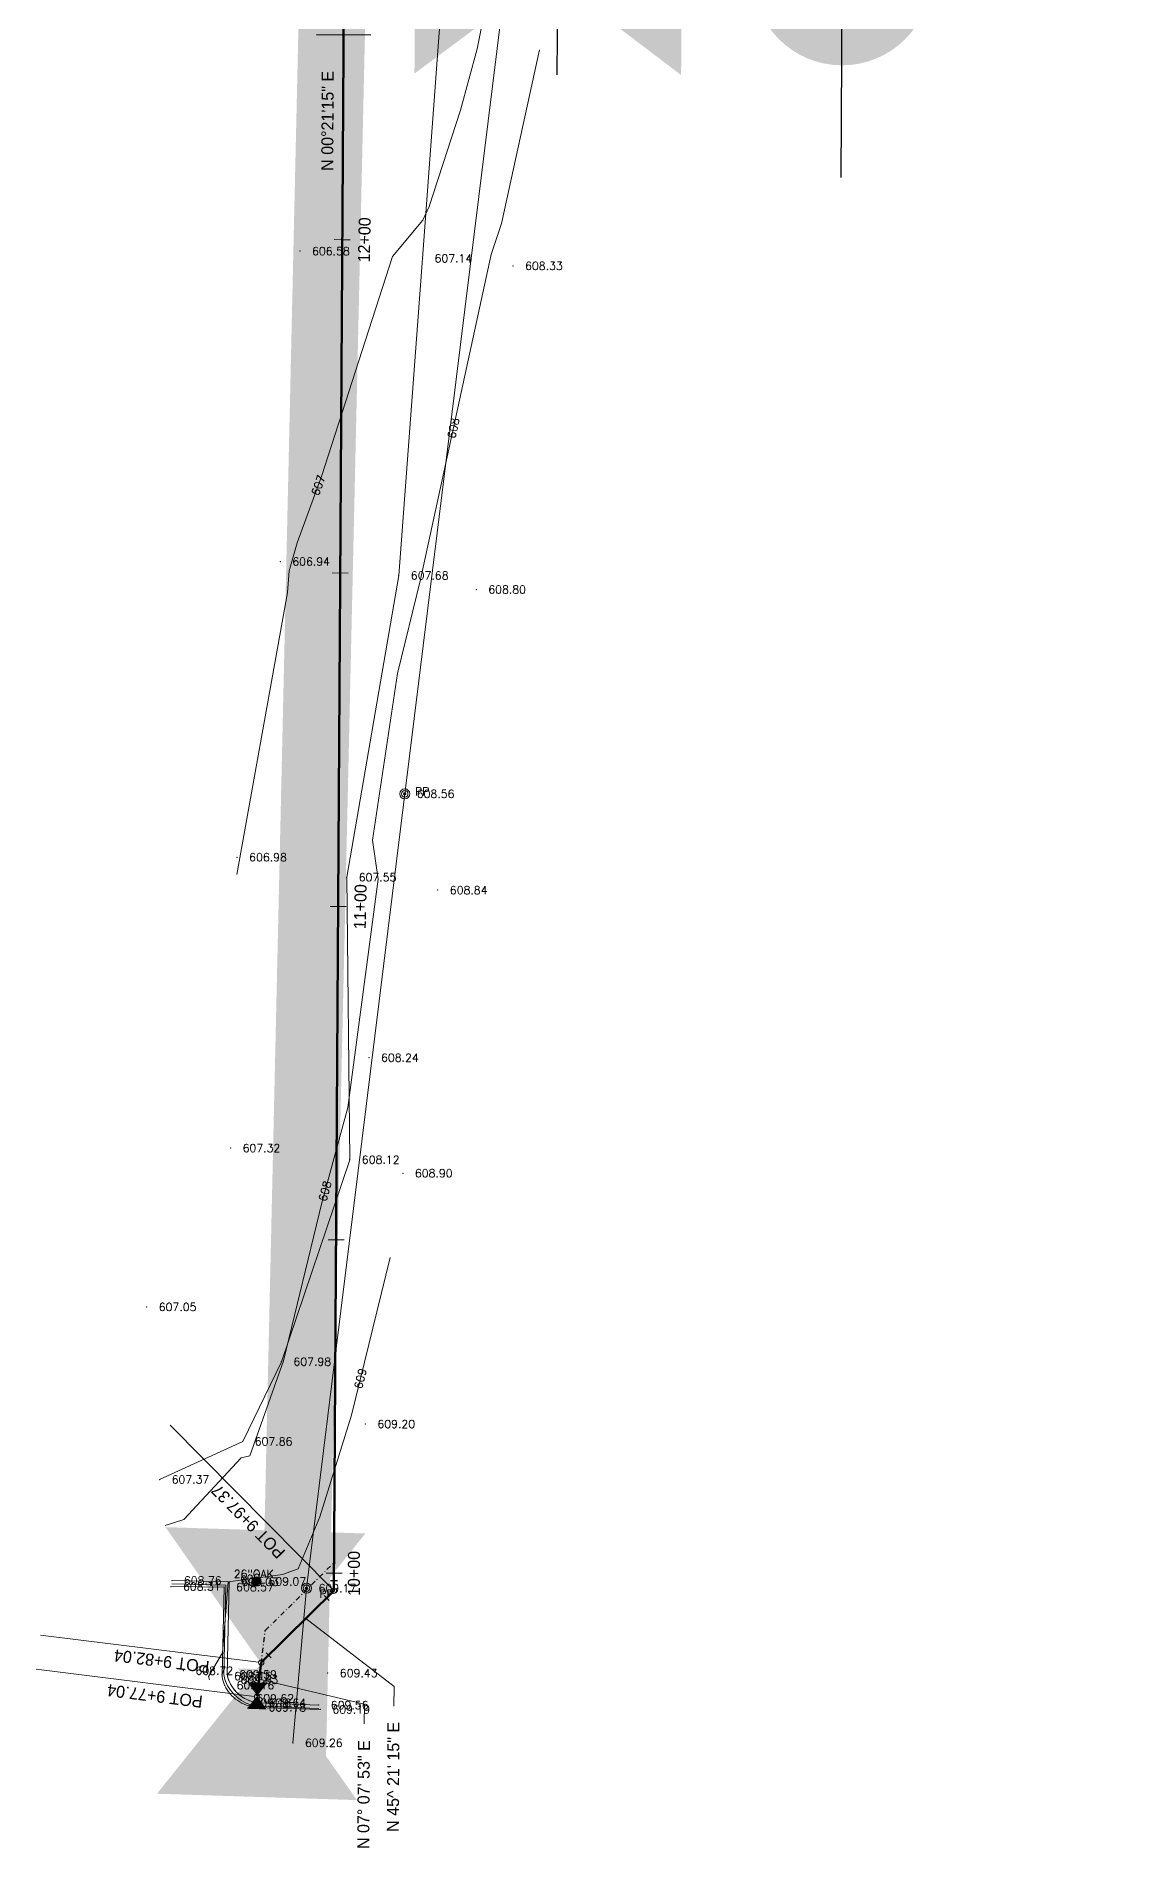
# Model space of a CAD drawing. Extents: x 2536931 to 2538613, y 7112513 to 7131087.
# Drawn here: x 2537937 to 2538101.7, y 7125740.3 to 7126012 of the extents above; entities that cross this region are included whole.
import ezdxf
from ezdxf.enums import TextEntityAlignment as Align

# ---------------------------------------------------------------- set-up
doc = ezdxf.new("R2010")
doc.units = 0
doc.header["$MEASUREMENT"] = 0
doc.linetypes.add('DGN Style 4', pattern=[1.524744, 0.762372, -0.381186, 0, -0.381186])
for name, color, linetype, lineweight in [('C-FIRE-HYDT-100SCALE', 7, 'Continuous', 30), ('C-FIRE-HYDT-200SCALE', 3, 'Continuous', 30), ('C-WATR-INST-100SCALE', 7, 'Continuous', 30), ('C-WATR-INST-200SCALE', 3, 'Continuous', 30), ('C-WATR-INST-20SCALE', 30, 'Continuous', 30), ('C-WATR-INST-40SCALE', 1, 'Continuous', 30), ('C-WATR-UGND', 4, 'Continuous', 53), ('D_ALIGN_WL_20_SCALE', 7, 'Continuous', 30), ('D_ALIGN_WL_CENTERLINE', 7, 'DGN Style 4', 30), ('D_ALIGN_WL_POT_20_SCALE', 7, 'Continuous', 0), ('distance', 54, 'Continuous', 0), ('PT', 7, 'Continuous', 0), ('PTELEV', 5, 'Continuous', 0), ('V-POWR-LABL', 8, 'Continuous', 0), ('V-POWR-OVHD', 8, 'OVERHEAD_ELECTRIC', 0), ('V-POWR-POLE', 8, 'Continuous', 0), ('V-ROAD-CURB-BACK', 8, 'Continuous', 0), ('V-ROAD-CURB-FACE', 54, 'Continuous', 0), ('V-SITE-VEGE', 8, 'Continuous', 0), ('V-SITE-VEGE-DESC', 8, 'Continuous', 0), ('V-TINN-BRKL', 100, 'Continuous', 0), ('V-TOPO-MINR', 8, 'Continuous', 0)]:
    doc.layers.add(name, color=color, linetype=linetype, lineweight=lineweight)
doc.styles.add('L90', font='simplex.shx', dxfattribs={"height": 0.0075})
doc.styles.add('PTXT', font='romans.shx')
doc.styles.add('ROMANS', font='romans.shx')
doc.styles.add('Style-BRIDGE', font='BRIDGE.shx')
doc.styles.add('Style-LEROY', font='LEROY.shx')
doc.styles.add('Style-romans', font='romans.shx')
doc.linetypes.add('OVERHEAD_ELECTRIC', pattern='A,0.25,-0.08,["OHE",Style-romans,S=0.05,R=0,X=-0.065,Y=-0.025],-0.08', length=0.41)

# ---------------------------------------------------------------- blocks, each defined once
blk = doc.blocks.new('PP')
at = {"linetype": 'Continuous', "lineweight": 0}
for radius in [0.0375, 0.0093]:
    blk.add_circle((0, 0), radius, dxfattribs=at)
blk.add_circle((0, 0), 0.0243)
blk = doc.blocks.new('TREE')
at = {"linetype": 'Continuous', "flags": 128}
blk.add_lwpolyline([(0.035, 0, 1), (-0.035, 0, 1), (0.035, 0)], format="xyb", dxfattribs=at)
for points in [[(0.035, 0.005), (-0.035, 0.005)], [(-0.035, 0), (0.035, 0)], [(-0.03, 0.015), (0.03, 0.015)], [(0.03, 0.01), (-0.03, 0.01)], [(-0.03, 0.01), (0.025, 0.01)], [(-0.03, 0.005), (0.025, 0.005)], [(0.025, 0.025), (-0.025, 0.025)], [(-0.02, 0.02), (0.02, 0.02)], [(0.015, 0.02), (-0.02, 0.02)], [(0.01, 0.025), (-0.01, 0.025)], [(-0.005, 0.03), (0.01, 0.03)], [(-0.03, -0.005), (0.03, -0.005)], [(-0.03, -0.005), (0.03, -0.005)], [(-0.03, -0.01), (0.025, -0.01)], [(0.02, -0.015), (-0.025, -0.015)], [(0.03, -0.015), (-0.025, -0.015)], [(0.015, -0.02), (-0.02, -0.02)], [(-0.015, -0.025), (0.015, -0.025)], [(-0.01, -0.025), (0.005, -0.025)], [(-0.005, -0.03), (0.005, -0.03)]]:
    blk.add_lwpolyline(points, dxfattribs=at)
blk = doc.blocks.new('WVP40SC')
at = {"layer": 'C-WATR-INST-40SCALE', "extrusion": (0, 0, -1)}
blk.add_solid([(4, -3), (4, 3), (0, 0)], dxfattribs=at)
at = {"layer": 'C-WATR-INST-40SCALE'}
blk.add_solid([(0, 0), (4, -3), (4, 3)], dxfattribs=at)
blk = doc.blocks.new('WVP40SC_1')
at = {"layer": 'C-WATR-INST-20SCALE', "extrusion": (0, 0, -1)}
blk.add_solid([(4, -3), (4, 3), (0, 0)], dxfattribs=at)
at = {"layer": 'C-WATR-INST-20SCALE'}
blk.add_solid([(0, 0), (4, -3), (4, 3)], dxfattribs=at)
blk = doc.blocks.new('WVP40SC_2')
at = {"layer": 'C-WATR-INST-200SCALE', "extrusion": (0, 0, -1)}
blk.add_solid([(4, -3), (4, 3), (0, 0)], dxfattribs=at)
at = {"layer": 'C-WATR-INST-200SCALE'}
blk.add_solid([(0, 0), (4, -3), (4, 3)], dxfattribs=at)
blk = doc.blocks.new('*U43')
at = {"layer": 'C-WATR-INST-200SCALE'}
for p, q in [((6.73, 9.23), (-1.41, 9.31)), ((2.66, 9.27), (2.5, -9.27)), ((-6.66, 4.15), (-6.73, -3.99)), ((6.56, -9.31), (-1.57, -9.24))]:
    blk.add_line(p, q, dxfattribs=at)
blk = doc.blocks.new('FHP40SC_2')
at = {"layer": 'C-FIRE-HYDT-200SCALE'}
h = blk.add_hatch(color=256, dxfattribs=at)
edge = h.paths.add_edge_path()
edge.add_arc((0, 0), 2.679, 0.0002, 360.0002)
for p, q in [((0, 6.04), (0, 0)), ((-6.04, 0), (6.04, 0))]:
    blk.add_line(p, q, dxfattribs=at)
blk = doc.blocks.new('WVP40SC_4')
at = {"layer": 'C-WATR-INST-200SCALE', "extrusion": (0, 0, -1)}
blk.add_solid([(4, -3), (4, 3), (0, 0)], dxfattribs=at)
at = {"layer": 'C-WATR-INST-200SCALE'}
blk.add_solid([(0, 0), (4, -3), (4, 3)], dxfattribs=at)
blk = doc.blocks.new('*U44')
at = {"layer": 'C-WATR-INST-200SCALE'}
blk.add_line((51.02, -17.31), (-8.62, -3.07), dxfattribs=at)
at = {"layer": 'C-FIRE-HYDT-200SCALE', "xscale": 5.000000000000001, "yscale": 5.000000000000001, "zscale": 5.000000000000001, "rotation": 76.57136199598206}
blk.add_blockref('FHP40SC_2', (-21.65, 0.04), dxfattribs=at)
at = {"layer": 'C-WATR-INST-200SCALE', "xscale": 5, "yscale": 5, "zscale": 5.000000000000001, "rotation": 166.5915645900755}
blk.add_blockref('WVP40SC_4', (21.2, -10.18), dxfattribs=at)
blk = doc.blocks.new('*U42')
at = {"layer": 'C-WATR-INST-200SCALE'}
for name, p, rotation in [('*U44', (-3.22, 4.78), 12.87170734474856), ('*U43', (47.8, -0.72), 359.9528765346479)]:
    blk.add_blockref(name, p, dxfattribs=dict(at, rotation=rotation))
blk = doc.blocks.new('WVP40SC_7')
at = {"layer": 'C-WATR-INST-100SCALE', "extrusion": (0, 0, -1)}
blk.add_solid([(4, -3), (4, 3), (0, 0)], dxfattribs=at)
at = {"layer": 'C-WATR-INST-100SCALE'}
blk.add_solid([(0, 0), (4, -3), (4, 3)], dxfattribs=at)
blk = doc.blocks.new('FHP40SC_4')
at = {"layer": 'C-FIRE-HYDT-100SCALE'}
h = blk.add_hatch(color=256, dxfattribs=at)
edge = h.paths.add_edge_path()
edge.add_arc((0, 0), 2.68, 0.0002, 360.0002)
for p, q in [((0, 6.04), (0, 0)), ((-6.04, 0), (6.04, 0))]:
    blk.add_line(p, q, dxfattribs=at)

msp = doc.modelspace()

# ---------------------------------------------------------------- linework, layer by layer
at = {"layer": 'C-WATR-INST-20SCALE'}
for p, q in [((2537981.19, 7125780.37), (2537982.22, 7125780.37)), ((2537981.7, 7125780.37), (2537981.69, 7125778.83)), ((2537980.96, 7125777.38), (2537980.23, 7125778.11)), ((2537980.59, 7125777.74), (2537981.69, 7125778.83)), ((2537971.88, 7125769.14), (2537970.79, 7125768.06)), ((2537971.52, 7125769.51), (2537972.25, 7125768.77)), ((2537971.11, 7125766.46), (2537970.09, 7125766.59)), ((2537970.6, 7125766.52), (2537970.79, 7125768.06))]:
    msp.add_line(p, q, dxfattribs=at)
at = {"layer": 'C-WATR-UGND'}
for p in [(2537981.69, 7125778.83), (2537970.17, 7125763.09)]:
    msp.add_line(p, (2537970.79, 7125768.06), dxfattribs=at)
at = {"layer": 'C-WATR-UGND', "flags": 128}
msp.add_lwpolyline([(2537981.69, 7125778.83), (2537983.96, 7126145.02)], dxfattribs=at)
at = {"layer": 'D_ALIGN_WL_20_SCALE', "color": 2, "linetype": 'Continuous', "lineweight": 13}
for p, q in [((2537982.94, 7125981.45), (2537981.74, 7125981.46)), ((2537982.94, 7125981.45), (2537984.14, 7125981.45)), ((2537981.44, 7125931.47), (2537983.84, 7125931.45)), ((2537982.33, 7125881.45), (2537981.13, 7125881.46)), ((2537982.33, 7125881.45), (2537983.53, 7125881.45)), ((2537983.22, 7125831.45), (2537980.82, 7125831.47)), ((2537982.91, 7125781.45), (2537980.51, 7125781.47)), ((2537977.47, 7125774.66), (2537990.7, 7125764.5)), ((2537970.48, 7125765.58), (2537986.26, 7125761.85)), ((2537990.7, 7125764.5), (2537990.68, 7125761.53)), ((2537986.26, 7125761.85), (2537986.24, 7125758.87))]:
    msp.add_line(p, q, dxfattribs=at)
at = {"layer": 'D_ALIGN_WL_CENTERLINE', "color": 2}
for p, q in [((2537981.72, 7125783.07), (2537983.96, 7126145.02)), ((2537971.39, 7125772.87), (2537981.72, 7125783.07)), ((2537970.77, 7125767.91), (2537971.39, 7125772.87))]:
    msp.add_line(p, q, dxfattribs=at)
at = {"layer": 'D_ALIGN_WL_POT_20_SCALE', "color": 2, "linetype": 'Continuous', "lineweight": 13}
for p, q in [((2537981.41, 7125779.11), (2537957.14, 7125803.68)), ((2537970.39, 7125768.11), (2537937.67, 7125772.2)), ((2537969.75, 7125762.99), (2537937.03, 7125767.09))]:
    msp.add_line(p, q, dxfattribs=at)
for centre in [(2537981.69, 7125778.83), (2537970.79, 7125768.06), (2537970.15, 7125762.94)]:
    msp.add_circle(centre, 0.4, dxfattribs=at)
at = {"layer": 'distance', "color": 7, "linetype": 'Continuous', "lineweight": 0, "const_width": 10}
msp.add_lwpolyline([(2537975.39, 7125749.19), (2537995.54, 7126640.13)], dxfattribs=at)
at = {"layer": 'PT'}
for p in [(2537976.6, 7125979.73, 606.58), (2537994.98, 7125978.64, 607.14), (2538008.56, 7125977.52, 608.32), (2537973.64, 7125933.17, 606.94), (2537991.42, 7125931.09, 607.69), (2538003.04, 7125928.98, 608.8), (2537992.31, 7125898.34, 608.56), (2537967.17, 7125888.84, 606.98), (2537983.6, 7125885.83, 607.55), (2537997.27, 7125883.9, 608.84), (2537986.95, 7125858.78, 608.24), (2537966.19, 7125845.22, 607.32), (2537984.07, 7125843.48, 608.12), (2537992.03, 7125841.45, 608.9), (2537953.61, 7125821.39, 607.05), (2537973.81, 7125813.19, 607.98), (2537986.41, 7125803.84, 609.2), (2537968, 7125801.24, 607.86), (2537955.54, 7125795.52, 607.37), (2537957.24, 7125779.47, 608.31), (2537957.38, 7125780.36, 608.75), (2537965.22, 7125779.39, 608.57), (2537965.99, 7125780.17, 609.03), (2537970.07, 7125780.24, 609.07), (2537977.58, 7125779.21, 609.17), (2537959.11, 7125766.85, 608.72), (2537964.91, 7125766.04, 609.15), (2537965.67, 7125766.3, 609.59), (2537965.88, 7125765.47, 609.63), (2537980.77, 7125766.49, 609.43), (2537965.28, 7125764.66, 609.16), (2537968.25, 7125762.7, 609.62), (2537967.81, 7125762.02, 609.16), (2537970.06, 7125762.04, 609.65), (2537970.06, 7125761.35, 609.18), (2537979.42, 7125761.69, 609.56), (2537979.65, 7125761.04, 609.19), (2537975.54, 7125756.03, 609.26)]:
    msp.add_point(p, dxfattribs=at)
at = {"layer": 'V-POWR-OVHD'}
msp.add_line((2537977.58, 7125779.21), (2537975.54, 7125756.03), dxfattribs=at)
at = {"layer": 'V-POWR-OVHD', "flags": 128}
msp.add_lwpolyline([(2537977.58, 7125779.21), (2537992.31, 7125898.34), (2538013.13, 7126066.24)], dxfattribs=at)
at = {"layer": 'V-ROAD-CURB-BACK', "flags": 128}
msp.add_lwpolyline([(2537979.42, 7125761.69), (2537970.06, 7125762.04, -0.262102), (2537965.88, 7125765.47, -0.043643), (2537965.67, 7125766.3), (2537965.99, 7125780.17), (2537957.38, 7125780.36)], format="xyb", dxfattribs=at)
at = {"layer": 'V-ROAD-CURB-FACE', "flags": 128}
msp.add_lwpolyline([(2537979.4, 7125761.19), (2537970.01, 7125761.54, -0.26409), (2537965.41, 7125765.29, -0.046237), (2537965.17, 7125766.27), (2537965.48, 7125779.68), (2537957.37, 7125779.86)], format="xyb", dxfattribs=at)
at = {"layer": 'V-TINN-BRKL'}
for points in [[(2537955.54, 7125795.52, 607.37), (2537968, 7125801.24, 607.86), (2537973.81, 7125813.19, 607.98), (2537984.07, 7125843.48, 608.12), (2537983.6, 7125885.83, 607.55), (2537991.42, 7125931.09, 607.69), (2537994.98, 7125978.64, 607.14), (2537998.35, 7126024.72, 606.16), (2537981.24, 7126045.3, 606.28)], [(2537979.65, 7125761.04, 609.19), (2537970.06, 7125761.35, 609.18), (2537969.69, 7125761.39, 609.18), (2537969.31, 7125761.46, 609.17), (2537968.95, 7125761.56, 609.17), (2537968.59, 7125761.67, 609.17), (2537968.24, 7125761.81, 609.17), (2537967.9, 7125761.97, 609.17), (2537967.57, 7125762.16, 609.17), (2537967.25, 7125762.36, 609.17), (2537966.94, 7125762.59, 609.17), (2537966.65, 7125762.83, 609.17), (2537966.38, 7125763.09, 609.16), (2537966.12, 7125763.37, 609.16), (2537965.89, 7125763.66, 609.16), (2537965.67, 7125763.97, 609.16), (2537965.47, 7125764.29, 609.16), (2537965.28, 7125764.66, 609.16), (2537965.16, 7125764.96, 609.16), (2537965.06, 7125765.27, 609.16), (2537964.99, 7125765.59, 609.15), (2537964.91, 7125766.04, 609.15), (2537965.22, 7125779.39, 608.57), (2537957.24, 7125779.47, 608.31)], [(2537979.42, 7125761.69, 609.56), (2537970.06, 7125762.04, 609.65), (2537969.72, 7125762.11, 609.64), (2537969.38, 7125762.21, 609.64), (2537969.04, 7125762.32, 609.64), (2537968.72, 7125762.46, 609.64), (2537968.4, 7125762.61, 609.64), (2537968.1, 7125762.79, 609.64), (2537967.8, 7125762.99, 609.64), (2537967.52, 7125763.2, 609.64), (2537967.26, 7125763.43, 609.64), (2537967.01, 7125763.68, 609.64), (2537966.77, 7125763.95, 609.64), (2537966.56, 7125764.23, 609.64), (2537966.36, 7125764.52, 609.64), (2537966.18, 7125764.82, 609.63), (2537966.02, 7125765.14, 609.63), (2537965.88, 7125765.47, 609.63), (2537965.78, 7125765.77, 609.62), (2537965.67, 7125766.3, 609.59), (2537965.99, 7125780.17, 609.03), (2537957.38, 7125780.36, 608.75)]]:
    msp.add_polyline3d(points, dxfattribs=at)
at = {"layer": 'V-TOPO-MINR', "flags": 128}
for points, elevation in [([(2538006.26, 7126025.51), (2538003.19, 7126010.07), (2538000.67, 7126000.86), (2537995.98, 7125986.43), (2537995.01, 7125984.4), (2537990.49, 7125978.91), (2537979.89, 7125946.1), (2537976.18, 7125935.99), (2537974.98, 7125931.78), (2537974.71, 7125928.56), (2537967.11, 7125886.27)], 607), ([(2538012.51, 7126009.94), (2538006.82, 7125983.88), (2538005.26, 7125979.21), (2537994.69, 7125930.49), (2537991.23, 7125916.38), (2537987.46, 7125891.38), (2537988.34, 7125885.56), (2537983.76, 7125851.3), (2537979.86, 7125837.01), (2537974.1, 7125813.32), (2537969.09, 7125799.08), (2537967.77, 7125798.76), (2537959.19, 7125789.5), (2537956.38, 7125788.62)], 608), ([(2537990.14, 7125828.83), (2537984.3, 7125805.15), (2537979.55, 7125789.9), (2537976.31, 7125782.13), (2537973.95, 7125781.27), (2537965.81, 7125780.17), (2537964.99, 7125769.52), (2537962.89, 7125765.99), (2537963.02, 7125765.46)], 609)]:
    msp.add_lwpolyline(points, dxfattribs=dict(at, elevation=elevation))

# ---------------------------------------------------------------- block references
at = {"layer": 'C-FIRE-HYDT-100SCALE', "xscale": 2.5, "yscale": 2.5, "zscale": 2.5, "rotation": 269.6459419626216}
msp.add_blockref('FHP40SC_4', (2538015.23, 7126021.25), dxfattribs=at)
at = {"layer": 'C-WATR-INST-100SCALE', "xscale": 2.5, "yscale": 2.5, "zscale": 2.5, "rotation": 88.17507456812497}
msp.add_blockref('WVP40SC_7', (2537970.77, 7125767.91), dxfattribs=at)
at = {"layer": 'C-WATR-INST-200SCALE', "rotation": 180.2026656214386}
msp.add_blockref('*U42', (2538033.57, 7126020.9), dxfattribs=at)
at = {"layer": 'C-WATR-INST-200SCALE', "xscale": 5, "yscale": 5, "zscale": 5, "rotation": 88.17507458677917}
msp.add_blockref('WVP40SC_2', (2537970.77, 7125767.91), dxfattribs=at)
at = {"layer": 'C-WATR-INST-20SCALE', "xscale": 0.4999999999999999, "yscale": 0.5, "zscale": 0.5, "rotation": 88.17507456812497}
msp.add_blockref('WVP40SC_1', (2537970.17, 7125763.09), dxfattribs=at)
at = {"layer": 'C-WATR-INST-40SCALE', "rotation": 88.17507456812497}
msp.add_blockref('WVP40SC', (2537970.17, 7125763.09), dxfattribs=at)
at = {"layer": 'V-POWR-POLE', "xscale": 20, "yscale": 20, "zscale": 20}
for p in [(2537992.31, 7125898.34), (2537977.58, 7125779.21)]:
    msp.add_blockref('PP', p, dxfattribs=at)
at = {"layer": 'V-SITE-VEGE', "xscale": 20, "yscale": 20, "zscale": 20}
msp.add_blockref('TREE', (2537970.07, 7125780.24), dxfattribs=at)

# ---------------------------------------------------------------- texts
at = {"layer": 'D_ALIGN_WL_20_SCALE', "color": 2, "linetype": 'Continuous', "lineweight": 13, "style": 'Style-LEROY'}
msp.add_text('N 00%%d21\'15" E', height=1.8, rotation=89.6459, dxfattribs=at).set_placement((2537981.62, 7125999.26), align=Align.CENTER)
at = {"layer": 'D_ALIGN_WL_20_SCALE', "color": 2, "linetype": 'Continuous', "lineweight": 13, "style": 'Style-BRIDGE'}
for s, rotation, p in [('10+00', 89.8684, (2537983.78, 7125781.43)), ('N 07%%d 07\' 53" E', 89.6459, (2537985.23, 7125748.27))]:
    msp.add_text(s, height=1.8, rotation=rotation, dxfattribs=at).set_placement(p, align=Align.TOP_CENTER)
at = {"layer": 'D_ALIGN_WL_20_SCALE', "color": 2, "linetype": 'Continuous', "lineweight": 13, "char_height": 1.8, "attachment_point": 2, "rotation": 88.7323, "line_spacing_factor": 0.722892, "style": 'L90'}
for s, insert in [('\\FBRIDGE.shx;12+00', (2537985.34, 7125981.44)), ('\\FBRIDGE.shx;11+00', (2537984.73, 7125881.44))]:
    msp.add_mtext(s, dxfattribs=dict(at, insert=insert))
at = {"layer": 'D_ALIGN_WL_20_SCALE', "color": 2, "linetype": 'Continuous', "lineweight": 13, "insert": (2537989.67, 7125750.93), "char_height": 1.8, "attachment_point": 2, "rotation": 89.6459, "style": 'Style-BRIDGE'}
msp.add_mtext('N 45^  21\' 15" E^J', dxfattribs=at)
at = {"layer": 'D_ALIGN_WL_POT_20_SCALE', "color": 2, "linetype": 'Continuous', "lineweight": 13, "style": 'Style-BRIDGE'}
for s, rotation, p in [('POT 9+97.37', 134.6459, (2537968.19, 7125788.59)), ('POT 9+82.04', 172.8686, (2537955.74, 7125767.38)), ('POT 9+77.04', 172.8686, (2537954.72, 7125762.16))]:
    msp.add_text(s, height=1.8, rotation=rotation, dxfattribs=at).set_placement(p, align=Align.TOP_CENTER)
at = {"layer": 'PTELEV', "style": 'PTXT'}
for s, p in [('606.58', (2537978.4, 7125979.13, 606.58)), ('607.14', (2537996.78, 7125978.05, 607.14)), ('608.33', (2538010.36, 7125976.92, 608.32)), ('606.94', (2537975.44, 7125932.57, 606.94)), ('607.68', (2537993.22, 7125930.49, 607.69)), ('608.80', (2538004.84, 7125928.38, 608.8)), ('608.56', (2537994.11, 7125897.74, 608.56)), ('606.98', (2537968.97, 7125888.24, 606.98)), ('607.55', (2537985.4, 7125885.23, 607.55)), ('608.84', (2537999.07, 7125883.3, 608.84)), ('608.24', (2537988.75, 7125858.18, 608.24)), ('607.32', (2537967.99, 7125844.62, 607.32)), ('608.12', (2537985.87, 7125842.88, 608.12)), ('608.90', (2537993.83, 7125840.85, 608.9)), ('607.05', (2537955.41, 7125820.79, 607.05)), ('607.98', (2537975.61, 7125812.59, 607.98)), ('609.20', (2537988.21, 7125803.24, 609.2)), ('607.86', (2537969.8, 7125800.63, 607.86)), ('607.37', (2537957.34, 7125794.92, 607.37)), ('608.31', (2537959.04, 7125778.87, 608.31)), ('608.76', (2537959.18, 7125779.76, 608.75)), ('608.57', (2537967.02, 7125778.79, 608.57)), ('609.03', (2537967.79, 7125779.57, 609.03)), ('609.07', (2537971.87, 7125779.64, 609.07)), ('609.17', (2537979.38, 7125778.61, 609.17)), ('608.72', (2537960.91, 7125766.25, 608.72)), ('609.15', (2537966.71, 7125765.44, 609.15)), ('609.59', (2537967.47, 7125765.7, 609.59)), ('609.63', (2537967.68, 7125764.87, 609.63)), ('609.43', (2537982.57, 7125765.89, 609.43)), ('609.16', (2537967.08, 7125764.06, 609.16)), ('609.62', (2537970.05, 7125762.1, 609.62)), ('609.16', (2537969.61, 7125761.42, 609.16)), ('609.64', (2537971.86, 7125761.44, 609.65)), ('609.18', (2537971.86, 7125760.75, 609.18)), ('609.56', (2537981.22, 7125761.09, 609.56)), ('609.19', (2537981.45, 7125760.44, 609.19)), ('609.26', (2537977.34, 7125755.43, 609.26))]:
    msp.add_text(s, height=1.2, dxfattribs=at).set_placement(p)
at = {"layer": 'V-POWR-LABL', "char_height": 1.2, "attachment_point": 1, "style": 'ROMANS'}
for insert in [(2537993.86, 7125899.31), (2537979.5, 7125779)]:
    msp.add_mtext('PP', dxfattribs=dict(at, insert=insert))
at = {"layer": 'V-SITE-VEGE-DESC', "insert": (2537966.65, 7125781.95), "char_height": 1.2, "attachment_point": 1, "style": 'ROMANS'}
msp.add_mtext('26"OAK ', dxfattribs=at)
at = {"layer": 'V-TOPO-MINR', "char_height": 1.2, "attachment_point": 5, "style": 'ROMANS'}
for s, insert, rotation in [('608', (2537999.61, 7125953.18), 77.7629), ('607', (2537979.34, 7125944.61), 70.2676), ('608', (2537980.34, 7125838.77), 74.9644), ('609', (2537985.66, 7125810.66), 76.1414), ('609', (2537969.15, 7125780.62), 7.6937)]:
    msp.add_mtext(s, dxfattribs=dict(at, insert=insert, rotation=rotation))

doc.saveas('drawing.dxf')
